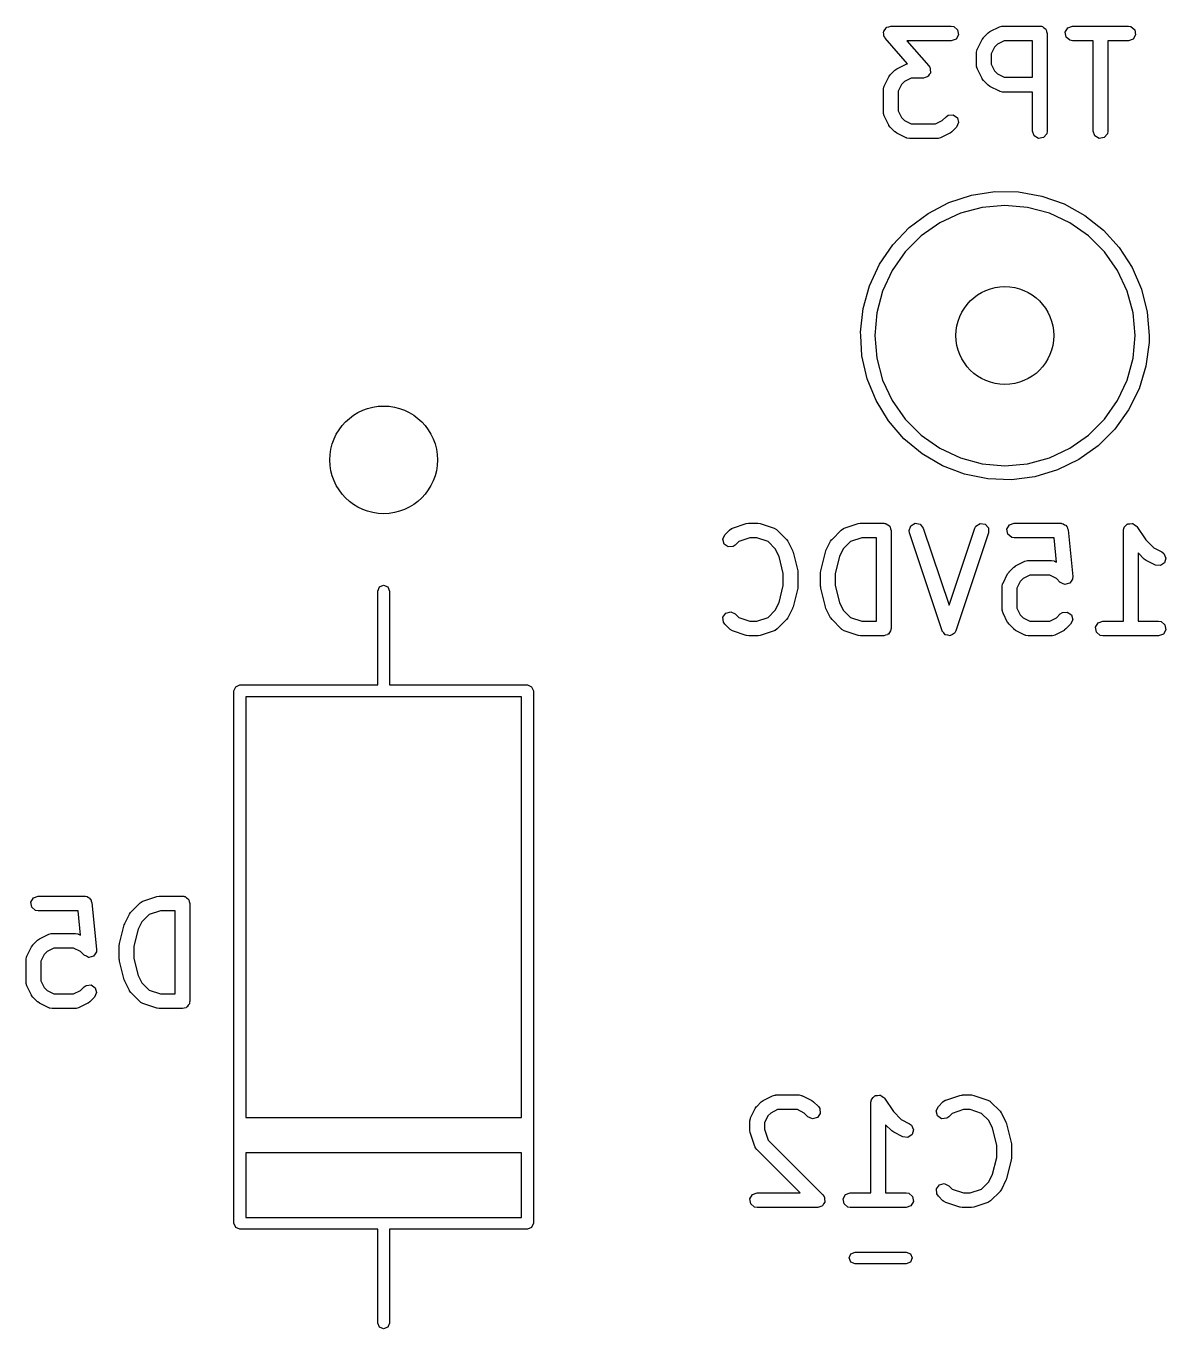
# Model space of a CAD drawing. Extents: x 65 to 231, y -134 to -59.
# Drawn here: x 125.89 to 137.54, y -74.92 to -61.61 of the extents above; entities that cross this region are included whole.
import ezdxf

# ---------------------------------------------------------------- set-up
doc = ezdxf.new("R2010")
doc.units = 0
doc.layers.add('BLACK', color=7, linetype='CONTINUOUS')

msp = doc.modelspace()

# ---------------------------------------------------------------- linework, layer by layer
at = {"layer": 'BLACK', "linetype": 'CONTINUOUS'}
for p, q in [((134.665, -61.6424), (134.675, -61.6249)), ((134.675, -61.6249), (134.681, -61.6229)), ((134.681, -61.6229), (134.684, -61.6182)), ((134.684, -61.6182), (134.704, -61.6143)), ((134.704, -61.6143), (134.723, -61.6074)), ((134.723, -61.6074), (135.342, -61.6074)), ((135.342, -61.6074), (135.368, -61.6119)), ((135.368, -61.6119), (135.407, -61.6449)), ((135.737, -61.6629), (135.833, -61.6153)), ((135.833, -61.6153), (135.858, -61.6079)), ((135.858, -61.6079), (135.862, -61.6089)), ((135.862, -61.6089), (135.866, -61.6074)), ((135.866, -61.6074), (136.247, -61.6074)), ((136.247, -61.6074), (136.257, -61.6091)), ((136.257, -61.6091), (136.26, -61.6085)), ((136.26, -61.6085), (136.263, -61.6102)), ((136.263, -61.6102), (136.273, -61.6119)), ((136.273, -61.6119), (136.288, -61.6244)), ((136.288, -61.6244), (136.305, -61.6342)), ((136.305, -61.6342), (136.307, -61.6405)), ((136.507, -61.6694), (136.532, -61.6249)), ((136.532, -61.6249), (136.58, -61.6074)), ((136.58, -61.6074), (137.152, -61.6074)), ((137.152, -61.6074), (137.178, -61.6119)), ((137.178, -61.6119), (137.217, -61.6449)), ((134.649, -61.6694), (134.652, -61.6642)), ((134.653, -61.6893), (134.649, -61.6694)), ((134.652, -61.6582), (134.665, -61.6424)), ((134.652, -61.6642), (134.652, -61.6582)), ((134.653, -61.7095), (134.653, -61.6893)), ((134.658, -61.7168), (134.653, -61.7095)), ((134.658, -61.7199), (134.658, -61.7168)), ((134.661, -61.7221), (134.658, -61.7199)), ((134.667, -61.7318), (134.661, -61.7221)), ((134.895, -61.992), (134.667, -61.7318)), ((135.342, -61.7574), (134.889, -61.7574)), ((134.889, -61.7574), (135.113, -62.0139)), ((135.391, -61.7398), (135.342, -61.7574)), ((135.416, -61.6954), (135.391, -61.7398)), ((135.407, -61.6449), (135.416, -61.6954)), ((135.609, -61.8393), (135.656, -61.7441)), ((135.656, -61.7441), (135.67, -61.7261)), ((135.67, -61.7246), (135.718, -61.677)), ((135.67, -61.7261), (135.67, -61.7246)), ((135.718, -61.677), (135.736, -61.6641)), ((135.736, -61.6641), (135.737, -61.6629)), ((135.884, -61.7574), (135.815, -61.7916)), ((136.172, -61.7574), (135.884, -61.7574)), ((136.172, -62.1312), (136.172, -61.7574)), ((136.307, -61.6405), (136.312, -61.6449)), ((136.312, -61.6449), (136.315, -61.6641)), ((136.315, -61.6641), (136.322, -61.6824)), ((136.322, -61.6824), (136.322, -62.6824)), ((136.516, -61.7199), (136.507, -61.6694)), ((136.555, -61.7529), (136.516, -61.7199)), ((136.58, -61.7574), (136.555, -61.7529)), ((136.791, -61.7574), (136.58, -61.7574)), ((136.791, -62.6824), (136.791, -61.7574)), ((137.152, -61.7574), (136.941, -61.7574)), ((136.941, -61.7574), (136.941, -62.6824)), ((137.2, -61.7398), (137.152, -61.7574)), ((137.226, -61.6954), (137.2, -61.7398)), ((137.217, -61.6449), (137.226, -61.6954)), ((135.601, -61.8729), (135.605, -61.8472)), ((135.601, -62.0157), (135.601, -61.8729)), ((135.605, -61.8472), (135.608, -61.8438)), ((135.608, -61.8438), (135.609, -61.8393)), ((135.785, -61.822), (135.751, -61.8906)), ((135.751, -61.8906), (135.751, -61.998)), ((135.815, -61.7916), (135.785, -61.822)), ((134.785, -62.0439), (134.88, -61.9963)), ((134.88, -61.9963), (134.895, -61.992)), ((135.113, -62.0139), (135.119, -62.0236)), ((135.119, -62.0236), (135.122, -62.0258)), ((135.122, -62.0258), (135.122, -62.0289)), ((135.122, -62.0289), (135.127, -62.0362)), ((135.127, -62.0362), (135.127, -62.0564)), ((135.602, -62.0199), (135.601, -62.0157)), ((135.601, -62.0243), (135.602, -62.0199)), ((135.609, -62.0493), (135.601, -62.0243)), ((135.751, -61.998), (135.785, -62.0665)), ((134.656, -62.2203), (134.704, -62.125)), ((134.704, -62.125), (134.717, -62.107)), ((134.717, -62.107), (134.718, -62.1055)), ((134.718, -62.1055), (134.766, -62.0579)), ((134.766, -62.0579), (134.784, -62.0451)), ((134.784, -62.0451), (134.785, -62.0439)), ((134.932, -62.1383), (134.863, -62.1726)), ((135.057, -62.1383), (134.932, -62.1383)), ((135.076, -62.1314), (135.057, -62.1383)), ((135.096, -62.1275), (135.076, -62.1314)), ((135.099, -62.1228), (135.096, -62.1275)), ((135.105, -62.1208), (135.099, -62.1228)), ((135.115, -62.1033), (135.105, -62.1208)), ((135.128, -62.0875), (135.115, -62.1033)), ((135.127, -62.0564), (135.131, -62.0764)), ((135.131, -62.0764), (135.128, -62.0815)), ((135.128, -62.0815), (135.128, -62.0875)), ((135.656, -62.1445), (135.609, -62.0493)), ((135.657, -62.1456), (135.656, -62.1445)), ((135.67, -62.164), (135.657, -62.1456)), ((135.718, -62.2116), (135.67, -62.164)), ((135.785, -62.0665), (135.815, -62.0969)), ((135.815, -62.0969), (135.884, -62.1312)), ((135.884, -62.1312), (136.172, -62.1312)), ((134.648, -62.2538), (134.653, -62.2282)), ((134.648, -62.4919), (134.648, -62.2538)), ((134.653, -62.2282), (134.656, -62.2247)), ((134.656, -62.2247), (134.656, -62.2203)), ((134.833, -62.203), (134.798, -62.2715)), ((134.798, -62.2715), (134.798, -62.4742)), ((134.863, -62.1726), (134.833, -62.203)), ((135.719, -62.2123), (135.718, -62.2116)), ((135.737, -62.2257), (135.719, -62.2123)), ((135.833, -62.2733), (135.737, -62.2257)), ((135.837, -62.2738), (135.833, -62.2733)), ((135.841, -62.2767), (135.837, -62.2738)), ((135.866, -62.2812), (135.841, -62.2767)), ((136.172, -62.2812), (135.866, -62.2812)), ((136.172, -62.6824), (136.172, -62.2812)), ((134.65, -62.4961), (134.648, -62.4919)), ((134.649, -62.5005), (134.65, -62.4961)), ((134.656, -62.5254), (134.649, -62.5005)), ((134.704, -62.6207), (134.656, -62.5254)), ((134.798, -62.4742), (134.833, -62.5427)), ((134.833, -62.5427), (134.863, -62.5731)), ((135.25, -62.5731), (135.289, -62.5341)), ((135.289, -62.5341), (135.311, -62.5192)), ((135.311, -62.5192), (135.362, -62.5147)), ((135.362, -62.5147), (135.404, -62.5441)), ((135.404, -62.5441), (135.417, -62.5937)), ((134.705, -62.6218), (134.704, -62.6207)), ((134.718, -62.6402), (134.705, -62.6218)), ((134.766, -62.6878), (134.718, -62.6402)), ((134.767, -62.6885), (134.766, -62.6878)), ((134.785, -62.7018), (134.767, -62.6885)), ((134.88, -62.7495), (134.785, -62.7018)), ((134.863, -62.5731), (134.932, -62.6074)), ((134.932, -62.6074), (135.182, -62.6074)), ((135.182, -62.6074), (135.25, -62.5731)), ((135.328, -62.7018), (135.233, -62.7495)), ((135.329, -62.7007), (135.328, -62.7018)), ((135.348, -62.6878), (135.329, -62.7007)), ((135.395, -62.6402), (135.348, -62.6878)), ((135.417, -62.5937), (135.395, -62.6402)), ((136.19, -62.7306), (136.172, -62.6824)), ((136.322, -62.6824), (136.318, -62.708)), ((136.809, -62.7306), (136.791, -62.6824)), ((136.941, -62.6824), (136.937, -62.708)), ((134.885, -62.75), (134.88, -62.7495)), ((134.888, -62.7529), (134.885, -62.75)), ((134.914, -62.7574), (134.888, -62.7529)), ((135.2, -62.7574), (134.914, -62.7574)), ((135.204, -62.7558), (135.2, -62.7574)), ((135.208, -62.7569), (135.204, -62.7558)), ((135.233, -62.7495), (135.208, -62.7569)), ((136.234, -62.7562), (136.19, -62.7306)), ((136.285, -62.7473), (136.234, -62.7562)), ((136.318, -62.708), (136.285, -62.7473)), ((136.853, -62.7562), (136.809, -62.7306)), ((136.904, -62.7473), (136.853, -62.7562)), ((136.937, -62.708), (136.904, -62.7473)), ((135.318, -63.4103), (135.548, -63.3352)), ((135.548, -63.3352), (135.787, -63.2986)), ((135.787, -63.2986), (136.029, -63.3015)), ((136.029, -63.3015), (136.267, -63.3439)), ((136.267, -63.3439), (136.495, -63.4246)), ((135.104, -63.5219), (135.318, -63.4103)), ((135.659, -63.4601), (135.435, -63.5202)), ((135.89, -63.4399), (135.659, -63.4601)), ((136.121, -63.4601), (135.89, -63.4399)), ((136.345, -63.5202), (136.121, -63.4601)), ((136.495, -63.4246), (136.706, -63.5414)), ((134.911, -63.667), (135.104, -63.5219)), ((135.225, -63.6181), (135.035, -63.7511)), ((135.435, -63.5202), (135.225, -63.6181)), ((136.555, -63.6181), (136.345, -63.5202)), ((136.745, -63.7511), (136.555, -63.6181)), ((136.706, -63.5414), (136.896, -63.6913)), ((134.744, -63.8418), (134.911, -63.667)), ((135.035, -63.7511), (134.871, -63.9151)), ((136.909, -63.9151), (136.745, -63.7511)), ((136.896, -63.6913), (137.059, -63.87)), ((134.607, -64.0414), (134.744, -63.8418)), ((137.059, -63.87), (137.19, -64.073)), ((134.871, -63.9151), (134.738, -64.105)), ((137.042, -64.105), (136.909, -63.9151)), ((134.506, -64.2607), (134.607, -64.0414)), ((134.738, -64.105), (134.64, -64.3151)), ((137.14, -64.3151), (137.042, -64.105)), ((137.19, -64.073), (137.286, -64.2947)), ((134.441, -64.4936), (134.506, -64.2607)), ((137.286, -64.2947), (137.345, -64.5291)), ((134.64, -64.3151), (134.58, -64.539)), ((137.2, -64.539), (137.14, -64.3151)), ((134.415, -64.734), (134.441, -64.4936)), ((134.58, -64.539), (134.56, -64.77)), ((137.22, -64.77), (137.2, -64.539)), ((137.345, -64.5291), (137.365, -64.77)), ((134.418, -64.77), (134.415, -64.734)), ((134.429, -64.9753), (134.418, -64.77)), ((134.56, -64.77), (134.58, -65.001)), ((137.2, -65.001), (137.22, -64.77)), ((137.365, -64.77), (137.363, -64.8421)), ((137.363, -64.8421), (137.332, -65.0817)), ((134.482, -65.2111), (134.429, -64.9753)), ((134.58, -65.001), (134.64, -65.2249)), ((137.14, -65.2249), (137.2, -65.001)), ((137.332, -65.0817), (137.261, -65.313)), ((134.573, -65.435), (134.482, -65.2111)), ((134.64, -65.2249), (134.738, -65.435)), ((137.042, -65.435), (137.14, -65.2249)), ((137.261, -65.313), (137.154, -65.5297)), ((134.7, -65.6411), (134.573, -65.435)), ((134.738, -65.435), (134.871, -65.6249)), ((136.909, -65.6249), (137.042, -65.435)), ((134.871, -65.6249), (135.035, -65.7889)), ((136.745, -65.7889), (136.909, -65.6249)), ((137.154, -65.5297), (137.013, -65.726)), ((134.858, -65.8238), (134.7, -65.6411)), ((137.013, -65.726), (136.842, -65.8966)), ((135.044, -65.9782), (134.858, -65.8238)), ((135.035, -65.7889), (135.225, -65.9219)), ((136.555, -65.9219), (136.745, -65.7889)), ((136.842, -65.8966), (136.645, -66.037)), ((135.253, -66.1002), (135.044, -65.9782)), ((135.225, -65.9219), (135.435, -66.0198)), ((135.435, -66.0198), (135.659, -66.0799)), ((136.121, -66.0799), (136.345, -66.0198)), ((136.345, -66.0198), (136.555, -65.9219)), ((135.478, -66.1864), (135.253, -66.1002)), ((135.659, -66.0799), (135.89, -66.1001)), ((135.89, -66.1001), (136.121, -66.0799)), ((136.428, -66.1433), (136.197, -66.2128)), ((136.645, -66.037), (136.428, -66.1433)), ((135.715, -66.2346), (135.478, -66.1864)), ((135.957, -66.2435), (135.715, -66.2346)), ((136.197, -66.2128), (135.957, -66.2435)), ((133.104, -66.7388), (133.247, -66.6912)), ((133.247, -66.6912), (133.269, -66.6879)), ((133.269, -66.6879), (133.271, -66.6874)), ((133.271, -66.6874), (133.366, -66.6874)), ((133.366, -66.6874), (133.388, -66.6913)), ((133.388, -66.6913), (133.39, -66.6912)), ((133.39, -66.6912), (133.533, -66.7388)), ((134.247, -66.7388), (134.39, -66.6912)), ((134.39, -66.6912), (134.412, -66.6879)), ((134.412, -66.6879), (134.414, -66.6874)), ((134.414, -66.6874), (134.652, -66.6874)), ((134.652, -66.6874), (134.662, -66.6891)), ((134.662, -66.6891), (134.665, -66.6885)), ((134.665, -66.6885), (134.668, -66.6902)), ((134.668, -66.6902), (134.678, -66.6919)), ((134.678, -66.6919), (134.692, -66.7044)), ((134.929, -66.7126), (134.974, -66.6882)), ((134.974, -66.6882), (135.024, -66.6985)), ((135.593, -66.7158), (135.637, -66.6889)), ((135.637, -66.6889), (135.688, -66.6964)), ((135.937, -66.7049), (135.985, -66.6874)), ((135.985, -66.6874), (136.461, -66.6874)), ((136.461, -66.6874), (136.465, -66.6881)), ((136.465, -66.6881), (136.467, -66.6876)), ((136.467, -66.6876), (136.47, -66.6889)), ((136.47, -66.6889), (136.487, -66.6919)), ((136.487, -66.6919), (136.499, -66.7021)), ((137.142, -66.6967), (137.146, -66.6937)), ((137.146, -66.6937), (137.167, -66.6923)), ((137.167, -66.6923), (137.189, -66.6885)), ((137.189, -66.6885), (137.192, -66.6907)), ((137.192, -66.6907), (137.197, -66.6904)), ((137.197, -66.6904), (137.214, -66.7033)), ((133.006, -66.8511), (133.027, -66.8046)), ((133.027, -66.8046), (133.075, -66.757)), ((133.075, -66.757), (133.096, -66.742)), ((133.096, -66.742), (133.101, -66.7416)), ((133.101, -66.7416), (133.104, -66.7388)), ((133.533, -66.7388), (133.556, -66.7513)), ((133.556, -66.7513), (133.558, -66.7551)), ((133.558, -66.7551), (133.562, -66.757)), ((133.562, -66.757), (133.657, -66.8522)), ((134.123, -66.8522), (134.218, -66.757)), ((134.218, -66.757), (134.239, -66.742)), ((134.239, -66.742), (134.244, -66.7416)), ((134.244, -66.7416), (134.247, -66.7388)), ((134.692, -66.7044), (134.709, -66.7142)), ((134.709, -66.7142), (134.712, -66.7205)), ((134.712, -66.7205), (134.717, -66.7249)), ((134.717, -66.7249), (134.72, -66.7441)), ((134.72, -66.7441), (134.727, -66.7624)), ((134.727, -66.7624), (134.727, -67.7624)), ((134.91, -66.7603), (134.929, -66.7126)), ((134.914, -66.7861), (134.91, -66.7603)), ((135.247, -67.7861), (134.914, -66.7861)), ((135.024, -66.6985), (135.056, -66.7387)), ((135.056, -66.7387), (135.319, -67.5252)), ((135.319, -67.5252), (135.581, -66.7387)), ((135.723, -66.7861), (135.39, -67.7861)), ((135.581, -66.7387), (135.593, -66.7158)), ((135.688, -66.6964), (135.722, -66.7348)), ((135.722, -66.7348), (135.723, -66.7861)), ((135.911, -66.7494), (135.937, -66.7049)), ((135.92, -66.7999), (135.911, -66.7494)), ((135.96, -66.8329), (135.92, -66.7999)), ((136.499, -66.7021), (136.514, -66.7087)), ((136.514, -66.7087), (136.518, -66.7181)), ((136.518, -66.7181), (136.526, -66.7249)), ((136.526, -66.7249), (136.529, -66.7406)), ((136.529, -66.7406), (136.536, -66.7549)), ((136.536, -66.7549), (136.584, -67.2311)), ((137.101, -66.7624), (137.105, -66.7367)), ((137.101, -67.6874), (137.101, -66.7624)), ((137.105, -66.7367), (137.108, -66.7334)), ((137.108, -66.7291), (137.124, -66.7141)), ((137.108, -66.7334), (137.108, -66.7291)), ((137.124, -66.7141), (137.138, -66.6974)), ((137.138, -66.6974), (137.142, -66.6967)), ((137.214, -66.7033), (137.233, -66.7142)), ((137.233, -66.7142), (137.235, -66.7182)), ((137.235, -66.7182), (137.238, -66.7208)), ((137.238, -66.7208), (137.329, -66.8575)), ((133.019, -66.9006), (133.006, -66.8511)), ((133.061, -66.9301), (133.019, -66.9006)), ((133.112, -66.9256), (133.061, -66.9301)), ((133.134, -66.9107), (133.112, -66.9256)), ((133.169, -66.8756), (133.134, -66.9107)), ((133.283, -66.8374), (133.169, -66.8756)), ((133.354, -66.8374), (133.283, -66.8374)), ((133.469, -66.8756), (133.354, -66.8374)), ((133.543, -66.9497), (133.469, -66.8756)), ((133.581, -67.0267), (133.543, -66.9497)), ((133.657, -66.8522), (133.67, -66.8706)), ((133.67, -66.8706), (133.671, -66.8717)), ((133.671, -66.8717), (133.719, -66.9669)), ((134.061, -66.9669), (134.109, -66.8717)), ((134.109, -66.8717), (134.122, -66.8537)), ((134.122, -66.8537), (134.123, -66.8522)), ((134.237, -66.9497), (134.199, -67.0267)), ((134.311, -66.8756), (134.237, -66.9497)), ((134.426, -66.8374), (134.311, -66.8756)), ((134.577, -66.8374), (134.426, -66.8374)), ((134.577, -67.6874), (134.577, -66.8374)), ((135.985, -66.8374), (135.96, -66.8329)), ((136.394, -66.8374), (135.985, -66.8374)), ((136.418, -67.0856), (136.394, -66.8374)), ((137.329, -66.8575), (137.411, -66.9388)), ((137.411, -66.9388), (137.495, -66.981)), ((133.625, -67.2002), (133.581, -67.0267)), ((133.719, -66.9669), (133.723, -66.9793)), ((133.723, -66.9793), (133.725, -66.9823)), ((133.725, -66.9823), (133.772, -67.1728)), ((134.008, -67.1728), (134.055, -66.9823)), ((134.055, -66.9823), (134.061, -66.9705)), ((134.061, -66.9705), (134.061, -66.9669)), ((134.199, -67.0267), (134.155, -67.2002)), ((135.999, -67.1239), (136.095, -67.0763)), ((136.095, -67.0763), (136.12, -67.0688)), ((136.12, -67.0688), (136.124, -67.0699)), ((136.124, -67.0699), (136.128, -67.0683)), ((136.128, -67.0683), (136.366, -67.0683)), ((136.366, -67.0683), (136.392, -67.0729)), ((136.392, -67.0729), (136.395, -67.0757)), ((136.395, -67.0757), (136.4, -67.0763)), ((136.4, -67.0763), (136.418, -67.0856)), ((137.313, -67.0535), (137.251, -66.9911)), ((137.251, -66.9911), (137.251, -67.6874)), ((137.315, -67.0542), (137.313, -67.0535)), ((137.333, -67.0676), (137.315, -67.0542)), ((137.428, -67.1152), (137.333, -67.0676)), ((137.522, -67.0928), (137.479, -67.121)), ((137.495, -66.981), (137.516, -66.9965)), ((137.516, -66.9965), (137.536, -67.0436)), ((137.536, -67.0436), (137.522, -67.0928)), ((133.625, -67.3246), (133.625, -67.2002)), ((133.772, -67.1728), (133.773, -67.1877)), ((133.773, -67.1877), (133.775, -67.191)), ((133.775, -67.191), (133.775, -67.3338)), ((134.005, -67.191), (134.008, -67.1762)), ((134.005, -67.3338), (134.005, -67.191)), ((134.008, -67.1762), (134.008, -67.1728)), ((134.155, -67.2002), (134.155, -67.3246)), ((135.871, -67.3003), (135.918, -67.205)), ((135.918, -67.205), (135.932, -67.187)), ((135.932, -67.1855), (135.98, -67.1379)), ((135.932, -67.187), (135.932, -67.1855)), ((135.98, -67.1379), (135.998, -67.1251)), ((135.998, -67.1251), (135.999, -67.1239)), ((136.146, -67.2183), (136.077, -67.2526)), ((136.348, -67.2183), (136.146, -67.2183)), ((136.417, -67.2526), (136.348, -67.2183)), ((137.479, -67.121), (137.428, -67.1152)), ((129.48, -67.38), (129.498, -67.3376)), ((129.498, -67.3376), (129.54, -67.32)), ((129.54, -67.32), (129.582, -67.3376)), ((129.582, -67.3376), (129.6, -67.38)), ((133.581, -67.4981), (133.625, -67.3246)), ((133.772, -67.352), (133.725, -67.5425)), ((133.775, -67.3338), (133.772, -67.3486)), ((133.772, -67.3486), (133.772, -67.352)), ((134.007, -67.3371), (134.005, -67.3338)), ((134.008, -67.352), (134.007, -67.3371)), ((134.055, -67.5425), (134.008, -67.352)), ((134.155, -67.3246), (134.199, -67.4981)), ((135.863, -67.3338), (135.867, -67.3082)), ((135.863, -67.5719), (135.863, -67.3338)), ((135.867, -67.3082), (135.87, -67.3047)), ((135.87, -67.3047), (135.871, -67.3003)), ((136.047, -67.283), (136.013, -67.3515)), ((136.013, -67.3515), (136.013, -67.5542)), ((136.077, -67.2526), (136.047, -67.283)), ((136.456, -67.2916), (136.417, -67.2526)), ((136.456, -67.2918), (136.456, -67.2916)), ((136.457, -67.2923), (136.456, -67.2918)), ((136.48, -67.3026), (136.457, -67.2923)), ((136.503, -67.3133), (136.48, -67.3026)), ((136.528, -67.3065), (136.503, -67.3134)), ((136.503, -67.3134), (136.503, -67.3132)), ((136.503, -67.3132), (136.503, -67.3133)), ((136.552, -67.3), (136.528, -67.3065)), ((136.553, -67.2995), (136.552, -67.2996)), ((136.552, -67.2996), (136.552, -67.3)), ((136.567, -67.2786), (136.553, -67.2995)), ((136.581, -67.258), (136.567, -67.2786)), ((136.582, -67.2571), (136.581, -67.2575)), ((136.581, -67.2575), (136.581, -67.258)), ((136.584, -67.2311), (136.582, -67.2571)), ((129.48, -68.34), (129.48, -67.38)), ((129.6, -67.38), (129.6, -68.34)), ((133.008, -67.6477), (133.037, -67.6057)), ((133.037, -67.6057), (133.087, -67.5924)), ((133.087, -67.5924), (133.134, -67.6141)), ((133.134, -67.6141), (133.169, -67.6492)), ((133.469, -67.6492), (133.543, -67.5751)), ((133.543, -67.5751), (133.581, -67.4981)), ((133.719, -67.5578), (133.671, -67.6531)), ((133.725, -67.5425), (133.719, -67.5543)), ((133.719, -67.5543), (133.719, -67.5578)), ((134.057, -67.5454), (134.055, -67.5425)), ((134.061, -67.5578), (134.057, -67.5454)), ((134.109, -67.6531), (134.061, -67.5578)), ((134.199, -67.4981), (134.237, -67.5751)), ((134.237, -67.5751), (134.311, -67.6492)), ((135.864, -67.5761), (135.863, -67.5719)), ((135.863, -67.5805), (135.864, -67.5761)), ((135.871, -67.6054), (135.863, -67.5805)), ((135.918, -67.7007), (135.871, -67.6054)), ((136.013, -67.5542), (136.047, -67.6227)), ((136.047, -67.6227), (136.077, -67.6531)), ((136.417, -67.6531), (136.456, -67.6141)), ((136.456, -67.6141), (136.477, -67.5992)), ((136.477, -67.5992), (136.528, -67.5947)), ((136.528, -67.5947), (136.57, -67.6241)), ((136.57, -67.6241), (136.584, -67.6737)), ((133.013, -67.6988), (133.008, -67.6477)), ((133.027, -67.7202), (133.013, -67.6988)), ((133.075, -67.7678), (133.027, -67.7202)), ((133.169, -67.6492), (133.283, -67.6874)), ((133.283, -67.6874), (133.354, -67.6874)), ((133.354, -67.6874), (133.469, -67.6492)), ((133.657, -67.6726), (133.562, -67.7678)), ((133.658, -67.6711), (133.657, -67.6726)), ((133.671, -67.6531), (133.658, -67.6711)), ((134.11, -67.6542), (134.109, -67.6531)), ((134.123, -67.6726), (134.11, -67.6542)), ((134.218, -67.7678), (134.123, -67.6726)), ((134.311, -67.6492), (134.426, -67.6874)), ((134.426, -67.6874), (134.577, -67.6874)), ((135.919, -67.7018), (135.918, -67.7007)), ((135.932, -67.7202), (135.919, -67.7018)), ((135.98, -67.7678), (135.932, -67.7202)), ((136.077, -67.6531), (136.146, -67.6874)), ((136.146, -67.6874), (136.348, -67.6874)), ((136.348, -67.6874), (136.417, -67.6531)), ((136.562, -67.7202), (136.514, -67.7678)), ((136.584, -67.6737), (136.562, -67.7202)), ((136.816, -67.7494), (136.842, -67.7049)), ((136.825, -67.7999), (136.816, -67.7494)), ((136.842, -67.7049), (136.89, -67.6874)), ((136.89, -67.6874), (137.101, -67.6874)), ((137.251, -67.6874), (137.461, -67.6874)), ((137.461, -67.6874), (137.487, -67.6919)), ((137.487, -67.6919), (137.526, -67.7249)), ((137.526, -67.7249), (137.535, -67.7754)), ((133.079, -67.7697), (133.075, -67.7678)), ((133.081, -67.7735), (133.079, -67.7697)), ((133.104, -67.7859), (133.081, -67.7735)), ((133.247, -67.8335), (133.104, -67.7859)), ((133.249, -67.8335), (133.247, -67.8335)), ((133.271, -67.8374), (133.249, -67.8335)), ((133.366, -67.8374), (133.271, -67.8374)), ((133.368, -67.8368), (133.366, -67.8374)), ((133.39, -67.8335), (133.368, -67.8368)), ((133.533, -67.7859), (133.39, -67.8335)), ((133.536, -67.7831), (133.533, -67.7859)), ((133.541, -67.7827), (133.536, -67.7831)), ((133.562, -67.7678), (133.541, -67.7827)), ((134.222, -67.7697), (134.218, -67.7678)), ((134.224, -67.7735), (134.222, -67.7697)), ((134.247, -67.7859), (134.224, -67.7735)), ((134.39, -67.8335), (134.247, -67.7859)), ((134.392, -67.8335), (134.39, -67.8335)), ((134.414, -67.8374), (134.392, -67.8335)), ((134.652, -67.8374), (134.414, -67.8374)), ((134.67, -67.8307), (134.652, -67.8374)), ((134.689, -67.8273), (134.67, -67.8307)), ((134.694, -67.8221), (134.689, -67.8273)), ((134.7, -67.8198), (134.694, -67.8221)), ((134.71, -67.803), (134.7, -67.8198)), ((134.722, -67.788), (134.71, -67.803)), ((134.724, -67.7783), (134.722, -67.788)), ((134.726, -67.7754), (134.724, -67.7783)), ((134.727, -67.7624), (134.725, -67.7721)), ((134.725, -67.7721), (134.726, -67.7754)), ((135.249, -67.7878), (135.247, -67.7861)), ((135.249, -67.7899), (135.249, -67.7878)), ((135.265, -67.8077), (135.249, -67.7899)), ((135.279, -67.8263), (135.265, -67.8077)), ((135.281, -67.8267), (135.279, -67.8263)), ((135.283, -67.8283), (135.281, -67.8267)), ((135.306, -67.8318), (135.283, -67.8283)), ((135.33, -67.8366), (135.306, -67.8318)), ((135.331, -67.8355), (135.33, -67.8366)), ((135.334, -67.8359), (135.331, -67.8355)), ((135.354, -67.8234), (135.334, -67.8359)), ((135.375, -67.8121), (135.354, -67.8234)), ((135.377, -67.809), (135.375, -67.8101)), ((135.375, -67.8101), (135.375, -67.8121)), ((135.39, -67.7861), (135.377, -67.809)), ((135.981, -67.7685), (135.98, -67.7678)), ((135.999, -67.7818), (135.981, -67.7685)), ((136.095, -67.8295), (135.999, -67.7818)), ((136.099, -67.83), (136.095, -67.8295)), ((136.102, -67.8329), (136.099, -67.83)), ((136.128, -67.8374), (136.102, -67.8329)), ((136.366, -67.8374), (136.128, -67.8374)), ((136.37, -67.8358), (136.366, -67.8374)), ((136.375, -67.8369), (136.37, -67.8358)), ((136.4, -67.8295), (136.375, -67.8369)), ((136.495, -67.7818), (136.4, -67.8295)), ((136.496, -67.7807), (136.495, -67.7818)), ((136.514, -67.7678), (136.496, -67.7807)), ((136.864, -67.8329), (136.825, -67.7999)), ((136.89, -67.8374), (136.864, -67.8329)), ((137.461, -67.8374), (136.89, -67.8374)), ((137.51, -67.8198), (137.461, -67.8374)), ((137.535, -67.7754), (137.51, -67.8198)), ((128.01, -68.4), (128.028, -68.3576)), ((128.01, -73.84), (128.01, -68.4)), ((128.028, -68.3576), (128.07, -68.34)), ((128.07, -68.34), (129.48, -68.34)), ((129.6, -68.34), (131.01, -68.34)), ((131.01, -68.34), (131.052, -68.3576)), ((131.052, -68.3576), (131.07, -68.4)), ((131.07, -68.4), (131.07, -73.84)), ((130.95, -68.46), (128.13, -68.46)), ((128.13, -68.46), (128.13, -72.76)), ((130.95, -72.76), (130.95, -68.46)), ((125.934, -70.5594), (125.96, -70.5149)), ((125.96, -70.5149), (126.008, -70.4974)), ((126.008, -70.4974), (126.484, -70.4974)), ((126.484, -70.4974), (126.488, -70.4981)), ((126.488, -70.4981), (126.49, -70.4976)), ((126.49, -70.4976), (126.493, -70.4989)), ((126.493, -70.4989), (126.51, -70.5019)), ((126.51, -70.5019), (126.522, -70.5121)), ((126.522, -70.5121), (126.536, -70.5187)), ((126.536, -70.5187), (126.541, -70.5281)), ((126.541, -70.5281), (126.549, -70.5349)), ((126.549, -70.5349), (126.552, -70.5506)), ((126.552, -70.5506), (126.559, -70.5649)), ((127.05, -70.567), (127.071, -70.552)), ((127.071, -70.552), (127.076, -70.5516)), ((127.076, -70.5516), (127.079, -70.5488)), ((127.079, -70.5488), (127.222, -70.5012)), ((127.222, -70.5012), (127.244, -70.4979)), ((127.244, -70.4979), (127.246, -70.4974)), ((127.246, -70.4974), (127.484, -70.4974)), ((127.484, -70.4974), (127.494, -70.4991)), ((127.494, -70.4991), (127.497, -70.4985)), ((127.497, -70.4985), (127.5, -70.5002)), ((127.5, -70.5002), (127.51, -70.5019)), ((127.51, -70.5019), (127.525, -70.5144)), ((127.525, -70.5144), (127.542, -70.5242)), ((127.542, -70.5242), (127.544, -70.5305)), ((127.544, -70.5305), (127.549, -70.5349)), ((127.549, -70.5349), (127.552, -70.5541)), ((127.552, -70.5541), (127.559, -70.5724)), ((125.943, -70.6099), (125.934, -70.5594)), ((125.982, -70.6429), (125.943, -70.6099)), ((126.008, -70.6474), (125.982, -70.6429)), ((126.416, -70.6474), (126.008, -70.6474)), ((126.441, -70.8956), (126.416, -70.6474)), ((126.559, -70.5649), (126.606, -71.0411)), ((126.893, -70.7769), (126.941, -70.6817)), ((126.941, -70.6817), (126.954, -70.6637)), ((126.954, -70.6637), (126.955, -70.6622)), ((126.955, -70.6622), (127.05, -70.567)), ((127.144, -70.6856), (127.07, -70.7597)), ((127.258, -70.6474), (127.144, -70.6856)), ((127.409, -70.6474), (127.258, -70.6474)), ((127.409, -71.4974), (127.409, -70.6474)), ((127.559, -70.5724), (127.559, -71.5724)), ((126.84, -70.9828), (126.888, -70.7923)), ((126.888, -70.7923), (126.893, -70.7805)), ((126.893, -70.7805), (126.893, -70.7769)), ((127.07, -70.7597), (127.031, -70.8367)), ((125.955, -70.9955), (126.002, -70.9479)), ((126.002, -70.9479), (126.021, -70.9351)), ((126.021, -70.9351), (126.022, -70.9339)), ((126.022, -70.9339), (126.117, -70.8863)), ((126.117, -70.8863), (126.142, -70.8788)), ((126.142, -70.8788), (126.147, -70.8799)), ((126.147, -70.8799), (126.151, -70.8783)), ((126.151, -70.8783), (126.389, -70.8783)), ((126.389, -70.8783), (126.415, -70.8829)), ((126.415, -70.8829), (126.418, -70.8857)), ((126.418, -70.8857), (126.422, -70.8863)), ((126.422, -70.8863), (126.441, -70.8956)), ((127.031, -70.8367), (126.988, -71.0102)), ((125.893, -71.1103), (125.941, -71.015)), ((125.941, -71.015), (125.954, -70.997)), ((125.954, -70.997), (125.955, -70.9955)), ((126.1, -71.0626), (126.07, -71.093)), ((126.168, -71.0283), (126.1, -71.0626)), ((126.371, -71.0283), (126.168, -71.0283)), ((126.44, -71.0626), (126.371, -71.0283)), ((126.479, -71.1016), (126.44, -71.0626)), ((126.59, -71.0886), (126.575, -71.1095)), ((126.604, -71.068), (126.59, -71.0886)), ((126.606, -71.0411), (126.604, -71.0671)), ((126.604, -71.0671), (126.604, -71.0675)), ((126.604, -71.0675), (126.604, -71.068)), ((126.838, -71.001), (126.84, -70.9862)), ((126.838, -71.1438), (126.838, -71.001)), ((126.84, -70.9862), (126.84, -70.9828)), ((126.988, -71.0102), (126.988, -71.1346)), ((125.885, -71.1438), (125.89, -71.1182)), ((125.885, -71.3819), (125.885, -71.1438)), ((125.89, -71.1182), (125.893, -71.1147)), ((125.893, -71.1147), (125.893, -71.1103)), ((126.07, -71.093), (126.035, -71.1615)), ((126.035, -71.1615), (126.035, -71.3642)), ((126.479, -71.1018), (126.479, -71.1016)), ((126.479, -71.1023), (126.479, -71.1018)), ((126.502, -71.1126), (126.479, -71.1023)), ((126.525, -71.1233), (126.502, -71.1126)), ((126.526, -71.1232), (126.525, -71.1233)), ((126.55, -71.1165), (126.526, -71.1234)), ((126.526, -71.1234), (126.526, -71.1232)), ((126.575, -71.11), (126.55, -71.1165)), ((126.575, -71.1095), (126.575, -71.1096)), ((126.575, -71.1096), (126.575, -71.11)), ((126.839, -71.1471), (126.838, -71.1438)), ((126.84, -71.162), (126.839, -71.1471)), ((126.888, -71.3525), (126.84, -71.162)), ((126.988, -71.1346), (127.031, -71.3081)), ((126.89, -71.3554), (126.888, -71.3525)), ((126.893, -71.3678), (126.89, -71.3554)), ((127.031, -71.3081), (127.07, -71.3851)), ((125.887, -71.3861), (125.885, -71.3819)), ((125.886, -71.3905), (125.887, -71.3861)), ((125.893, -71.4154), (125.886, -71.3905)), ((125.941, -71.5107), (125.893, -71.4154)), ((126.035, -71.3642), (126.07, -71.4327)), ((126.07, -71.4327), (126.1, -71.4631)), ((126.1, -71.4631), (126.168, -71.4974)), ((126.371, -71.4974), (126.44, -71.4631)), ((126.44, -71.4631), (126.479, -71.4241)), ((126.479, -71.4241), (126.5, -71.4092)), ((126.5, -71.4092), (126.551, -71.4047)), ((126.551, -71.4047), (126.593, -71.4341)), ((126.606, -71.4837), (126.585, -71.5302)), ((126.593, -71.4341), (126.606, -71.4837)), ((126.941, -71.4631), (126.893, -71.3678)), ((126.942, -71.4642), (126.941, -71.4631)), ((126.955, -71.4826), (126.942, -71.4642)), ((127.05, -71.5778), (126.955, -71.4826)), ((127.07, -71.3851), (127.144, -71.4592)), ((127.144, -71.4592), (127.258, -71.4974)), ((125.942, -71.5118), (125.941, -71.5107)), ((125.955, -71.5302), (125.942, -71.5118)), ((126.002, -71.5778), (125.955, -71.5302)), ((126.004, -71.5785), (126.002, -71.5778)), ((126.022, -71.5918), (126.004, -71.5785)), ((126.117, -71.6395), (126.022, -71.5918)), ((126.168, -71.4974), (126.371, -71.4974)), ((126.518, -71.5918), (126.422, -71.6395)), ((126.519, -71.5907), (126.518, -71.5918)), ((126.537, -71.5778), (126.519, -71.5907)), ((126.585, -71.5302), (126.537, -71.5778)), ((127.054, -71.5797), (127.05, -71.5778)), ((127.057, -71.5835), (127.054, -71.5797)), ((127.079, -71.5959), (127.057, -71.5835)), ((127.222, -71.6435), (127.079, -71.5959)), ((127.258, -71.4974), (127.409, -71.4974)), ((127.542, -71.613), (127.532, -71.6298)), ((127.555, -71.598), (127.542, -71.613)), ((127.556, -71.5883), (127.555, -71.598)), ((127.558, -71.5854), (127.556, -71.5883)), ((127.559, -71.5724), (127.557, -71.5821)), ((127.557, -71.5821), (127.558, -71.5854)), ((126.122, -71.64), (126.117, -71.6395)), ((126.125, -71.6429), (126.122, -71.64)), ((126.151, -71.6474), (126.125, -71.6429)), ((126.389, -71.6474), (126.151, -71.6474)), ((126.393, -71.6458), (126.389, -71.6474)), ((126.397, -71.6469), (126.393, -71.6458)), ((126.422, -71.6395), (126.397, -71.6469)), ((127.224, -71.6435), (127.222, -71.6435)), ((127.246, -71.6474), (127.224, -71.6435)), ((127.484, -71.6474), (127.246, -71.6474)), ((127.502, -71.6407), (127.484, -71.6474)), ((127.522, -71.6373), (127.502, -71.6407)), ((127.526, -71.6321), (127.522, -71.6373)), ((127.532, -71.6298), (127.526, -71.6321)), ((133.42, -72.5849), (133.515, -72.5373)), ((133.515, -72.5373), (133.54, -72.5299)), ((133.54, -72.5299), (133.544, -72.5309)), ((133.544, -72.5309), (133.549, -72.5294)), ((133.549, -72.5294), (133.787, -72.5294)), ((133.787, -72.5294), (133.812, -72.5339)), ((133.812, -72.5339), (133.816, -72.5368)), ((133.816, -72.5368), (133.82, -72.5373)), ((133.82, -72.5373), (133.915, -72.5849)), ((134.545, -72.5561), (134.559, -72.5394)), ((134.559, -72.5394), (134.563, -72.5387)), ((134.563, -72.5387), (134.566, -72.5357)), ((134.566, -72.5357), (134.588, -72.5343)), ((134.588, -72.5343), (134.609, -72.5305)), ((134.609, -72.5305), (134.613, -72.5327)), ((134.613, -72.5327), (134.617, -72.5324)), ((134.617, -72.5324), (134.635, -72.5453)), ((134.635, -72.5453), (134.654, -72.5562)), ((135.287, -72.5808), (135.43, -72.5332)), ((135.43, -72.5332), (135.452, -72.5299)), ((135.452, -72.5299), (135.453, -72.5294)), ((135.453, -72.5294), (135.549, -72.5294)), ((135.549, -72.5294), (135.571, -72.5333)), ((135.571, -72.5333), (135.572, -72.5332)), ((135.572, -72.5332), (135.715, -72.5808)), ((133.291, -72.7613), (133.339, -72.6661)), ((133.339, -72.6661), (133.352, -72.6481)), ((133.352, -72.6481), (133.353, -72.6466)), ((133.353, -72.6466), (133.4, -72.599)), ((133.4, -72.599), (133.419, -72.5861)), ((133.419, -72.5861), (133.42, -72.5849)), ((133.566, -72.6794), (133.498, -72.7136)), ((133.769, -72.6794), (133.566, -72.6794)), ((133.837, -72.7136), (133.769, -72.6794)), ((133.915, -72.5849), (133.933, -72.5983)), ((133.933, -72.5983), (133.935, -72.599)), ((133.935, -72.599), (133.983, -72.6466)), ((133.983, -72.6466), (133.997, -72.6679)), ((133.997, -72.6679), (134.002, -72.719)), ((134.521, -72.6044), (134.526, -72.5787)), ((134.521, -73.5294), (134.521, -72.6044)), ((134.526, -72.5787), (134.528, -72.5754)), ((134.528, -72.5754), (134.529, -72.5711)), ((134.529, -72.5711), (134.545, -72.5561)), ((134.654, -72.5562), (134.655, -72.5602)), ((134.655, -72.5602), (134.659, -72.5628)), ((134.659, -72.5628), (134.75, -72.6995)), ((135.188, -72.6931), (135.21, -72.6466)), ((135.21, -72.6466), (135.257, -72.599)), ((135.257, -72.599), (135.279, -72.584)), ((135.279, -72.584), (135.283, -72.5836)), ((135.283, -72.5836), (135.287, -72.5808)), ((135.466, -72.6794), (135.351, -72.7176)), ((135.536, -72.6794), (135.466, -72.6794)), ((135.651, -72.7176), (135.536, -72.6794)), ((135.715, -72.5808), (135.738, -72.5933)), ((135.738, -72.5933), (135.74, -72.5971)), ((135.74, -72.5971), (135.744, -72.599)), ((135.744, -72.599), (135.84, -72.6942)), ((128.13, -72.76), (130.95, -72.76)), ((133.283, -72.7949), (133.288, -72.7692)), ((133.283, -72.8901), (133.283, -72.7949)), ((133.288, -72.7692), (133.29, -72.7658)), ((133.29, -72.7658), (133.291, -72.7613)), ((133.467, -72.744), (133.433, -72.8126)), ((133.433, -72.8126), (133.433, -72.8779)), ((133.498, -72.7136), (133.467, -72.744)), ((133.876, -72.7527), (133.837, -72.7136)), ((133.923, -72.7743), (133.876, -72.7527)), ((133.973, -72.7611), (133.923, -72.7743)), ((134.002, -72.719), (133.973, -72.7611)), ((134.75, -72.6995), (134.831, -72.7808)), ((134.831, -72.7808), (134.915, -72.823)), ((135.201, -72.7426), (135.188, -72.6931)), ((135.243, -72.7721), (135.201, -72.7426)), ((135.295, -72.7676), (135.243, -72.7721)), ((135.316, -72.7527), (135.295, -72.7676)), ((135.351, -72.7176), (135.316, -72.7527)), ((135.725, -72.7917), (135.651, -72.7176)), ((135.764, -72.8687), (135.725, -72.7917)), ((135.84, -72.6942), (135.853, -72.7126)), ((135.853, -72.7126), (135.854, -72.7137)), ((135.854, -72.7137), (135.901, -72.8089)), ((135.901, -72.8089), (135.905, -72.8213)), ((133.284, -72.8916), (133.283, -72.8901)), ((133.287, -72.9138), (133.284, -72.8916)), ((133.335, -73.0567), (133.287, -72.9138)), ((133.433, -72.8779), (133.471, -72.9924)), ((134.734, -72.8955), (134.671, -72.8331)), ((134.671, -72.8331), (134.671, -73.5294)), ((134.735, -72.8962), (134.734, -72.8955)), ((134.753, -72.9096), (134.735, -72.8962)), ((134.848, -72.9572), (134.753, -72.9096)), ((134.942, -72.9348), (134.899, -72.963)), ((134.915, -72.823), (134.936, -72.8385)), ((134.936, -72.8385), (134.957, -72.8856)), ((134.957, -72.8856), (134.942, -72.9348)), ((135.807, -73.0422), (135.764, -72.8687)), ((135.905, -72.8213), (135.907, -72.8243)), ((135.907, -72.8243), (135.955, -73.0148)), ((133.337, -73.0602), (133.335, -73.0567)), ((133.338, -73.0646), (133.337, -73.0602)), ((133.353, -73.086), (133.338, -73.0646)), ((133.796, -73.5294), (133.353, -73.086)), ((133.471, -72.9924), (134.03, -73.5513)), ((134.899, -72.963), (134.848, -72.9572)), ((135.807, -73.1666), (135.807, -73.0422)), ((135.955, -73.0148), (135.956, -73.0297)), ((135.956, -73.0297), (135.957, -73.033)), ((135.957, -73.033), (135.957, -73.1758)), ((128.13, -73.12), (128.13, -73.78)), ((130.95, -73.12), (128.13, -73.12)), ((130.95, -73.78), (130.95, -73.12)), ((135.764, -73.3401), (135.807, -73.1666)), ((135.955, -73.194), (135.907, -73.3845)), ((135.957, -73.1758), (135.954, -73.1906)), ((135.954, -73.1906), (135.955, -73.194)), ((135.725, -73.4171), (135.764, -73.3401)), ((135.19, -73.4897), (135.22, -73.4477)), ((135.22, -73.4477), (135.269, -73.4344)), ((135.269, -73.4344), (135.316, -73.4561)), ((135.316, -73.4561), (135.351, -73.4912)), ((135.651, -73.4912), (135.725, -73.4171)), ((135.901, -73.3998), (135.854, -73.4951)), ((135.902, -73.3963), (135.901, -73.3998)), ((135.907, -73.3845), (135.902, -73.3963)), ((133.284, -73.5914), (133.31, -73.5469)), ((133.293, -73.6419), (133.284, -73.5914)), ((133.31, -73.5469), (133.358, -73.5294)), ((133.358, -73.5294), (133.796, -73.5294)), ((134.03, -73.5513), (134.04, -73.5648)), ((134.04, -73.5648), (134.042, -73.5669)), ((134.042, -73.5669), (134.042, -73.5689)), ((134.042, -73.5689), (134.045, -73.5727)), ((134.045, -73.5727), (134.047, -73.5952)), ((134.047, -73.5952), (134.051, -73.6174)), ((134.051, -73.6174), (134.049, -73.6204)), ((134.237, -73.5914), (134.262, -73.5469)), ((134.246, -73.6419), (134.237, -73.5914)), ((134.262, -73.5469), (134.31, -73.5294)), ((134.31, -73.5294), (134.521, -73.5294)), ((134.671, -73.5294), (134.882, -73.5294)), ((134.882, -73.5294), (134.908, -73.5339)), ((134.908, -73.5339), (134.947, -73.5669)), ((134.956, -73.6174), (134.93, -73.6618)), ((134.947, -73.5669), (134.956, -73.6174)), ((135.195, -73.5408), (135.19, -73.4897)), ((135.21, -73.5622), (135.195, -73.5408)), ((135.257, -73.6098), (135.21, -73.5622)), ((135.262, -73.6117), (135.257, -73.6098)), ((135.264, -73.6155), (135.262, -73.6117)), ((135.287, -73.6279), (135.264, -73.6155)), ((135.351, -73.4912), (135.466, -73.5294)), ((135.466, -73.5294), (135.536, -73.5294)), ((135.536, -73.5294), (135.651, -73.4912)), ((135.744, -73.6098), (135.723, -73.6247)), ((135.84, -73.5146), (135.744, -73.6098)), ((135.854, -73.4951), (135.84, -73.5131)), ((135.84, -73.5131), (135.84, -73.5146)), ((133.332, -73.6749), (133.293, -73.6419)), ((133.358, -73.6794), (133.332, -73.6749)), ((133.977, -73.6794), (133.358, -73.6794)), ((133.998, -73.6717), (133.977, -73.6794)), ((134.02, -73.6658), (133.998, -73.6717)), ((134.022, -73.663), (134.02, -73.6658)), ((134.025, -73.6618), (134.022, -73.663)), ((134.037, -73.6423), (134.025, -73.6618)), ((134.05, -73.6238), (134.037, -73.6423)), ((134.049, -73.6204), (134.05, -73.6238)), ((134.285, -73.6749), (134.246, -73.6419)), ((134.31, -73.6794), (134.285, -73.6749)), ((134.882, -73.6794), (134.31, -73.6794)), ((134.93, -73.6618), (134.882, -73.6794)), ((135.43, -73.6755), (135.287, -73.6279)), ((135.431, -73.6755), (135.43, -73.6755)), ((135.453, -73.6794), (135.431, -73.6755)), ((135.549, -73.6794), (135.453, -73.6794)), ((135.55, -73.6788), (135.549, -73.6794)), ((135.572, -73.6755), (135.55, -73.6788)), ((135.715, -73.6279), (135.572, -73.6755)), ((135.719, -73.6251), (135.715, -73.6279)), ((135.723, -73.6247), (135.719, -73.6251)), ((128.028, -73.8824), (128.01, -73.84)), ((128.07, -73.9), (128.028, -73.8824)), ((128.13, -73.78), (130.95, -73.78)), ((131.052, -73.8824), (131.01, -73.9)), ((131.07, -73.84), (131.052, -73.8824)), ((129.48, -73.9), (128.07, -73.9)), ((129.48, -74.86), (129.48, -73.9)), ((131.01, -73.9), (129.6, -73.9)), ((129.6, -73.9), (129.6, -74.86)), ((134.316, -74.1526), (134.359, -74.135)), ((134.359, -74.135), (134.881, -74.135)), ((134.881, -74.135), (134.924, -74.1526)), ((134.299, -74.195), (134.316, -74.1526)), ((134.316, -74.2374), (134.299, -74.195)), ((134.359, -74.255), (134.316, -74.2374)), ((134.881, -74.255), (134.359, -74.255)), ((134.924, -74.2374), (134.881, -74.255)), ((134.924, -74.1526), (134.941, -74.195)), ((134.941, -74.195), (134.924, -74.2374)), ((129.498, -74.9024), (129.48, -74.86)), ((129.54, -74.92), (129.498, -74.9024)), ((129.582, -74.9024), (129.54, -74.92)), ((129.6, -74.86), (129.582, -74.9024))]:
    msp.add_line(p, q, dxfattribs=at)
at = {"layer": 'BLACK'}
for centre, radius in [((135.89, -64.77), 0.5), ((129.54, -66.04), 0.55)]:
    msp.add_circle(centre, radius, dxfattribs=at)

doc.saveas('drawing.dxf')
